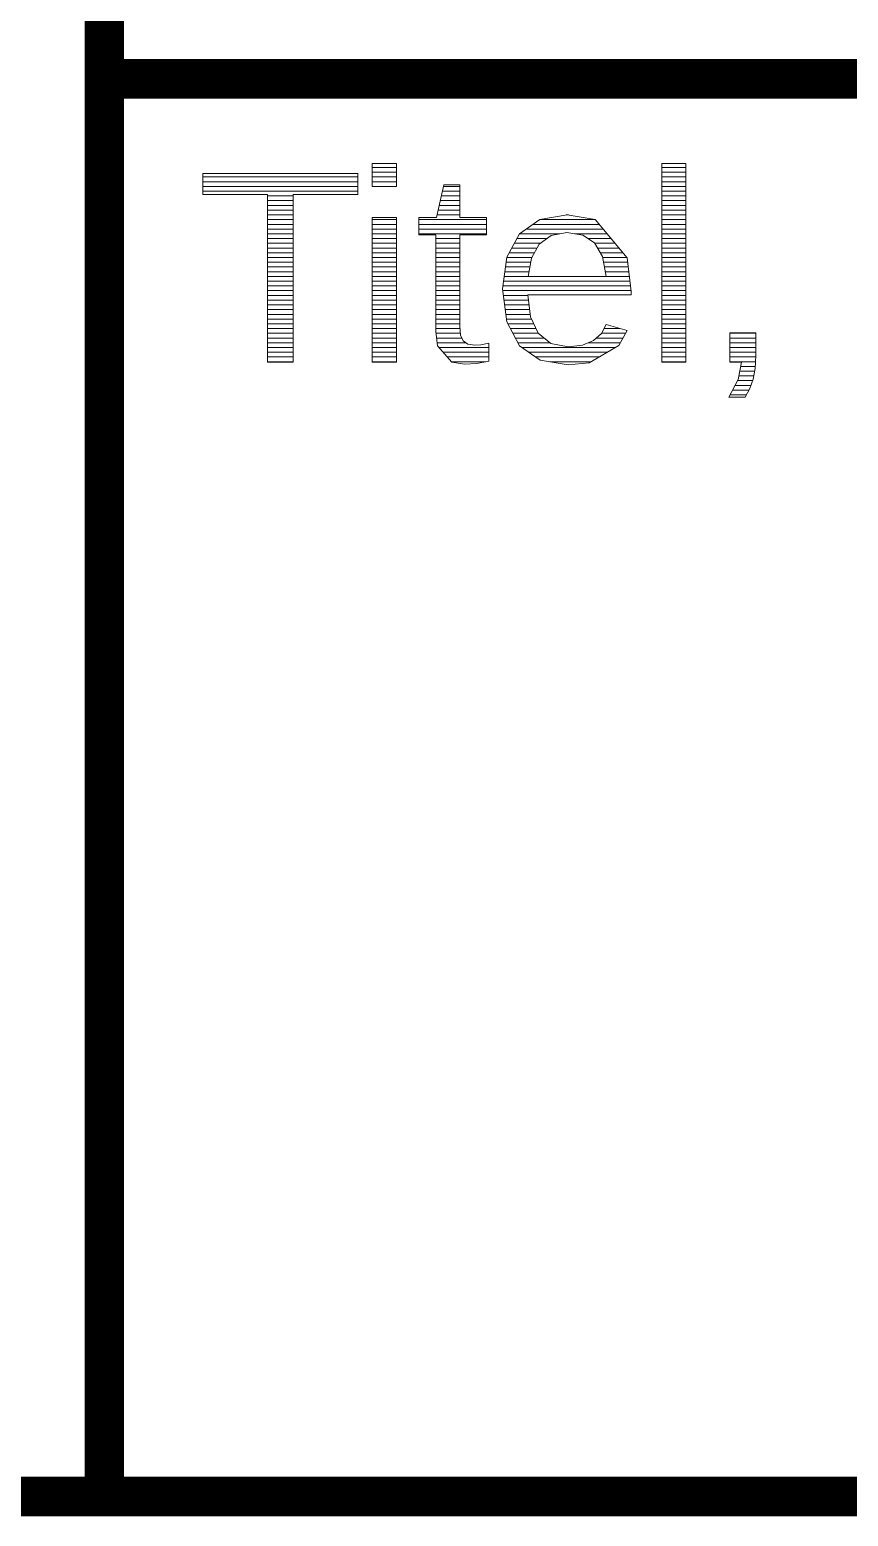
# Model space of a CAD drawing. Header units: millimetres. Extents: x 20 to 410, y 10 to 287.
# Drawn here: x 298.05 to 308.43, y 9.75 to 28.58 of the extents above; entities that cross this region are included whole.
import ezdxf

# ---------------------------------------------------------------- set-up
doc = ezdxf.new("R2010")
doc.units = ezdxf.units.MM
doc.layers.add('KANTEN', color=7, linetype='Continuous', lineweight=50)
doc.layers.add('TEXT', color=7, linetype='Continuous', lineweight=13)

msp = doc.modelspace()

# ---------------------------------------------------------------- linework, layer by layer
at = {"layer": 'KANTEN', "lineweight": 50, "const_width": 0.5}
msp.add_lwpolyline([(20, 10), (410, 10), (410, 287), (20, 287)], close=True, dxfattribs=at)
for points in [[(299, 10), (299, 45.95)], [(299, 27.96), (410, 27.96)]]:
    msp.add_lwpolyline(points, dxfattribs=at)
at = {"layer": 'TEXT', "lineweight": 13}
for p, q in [((302.394, 26.836), (302.7, 26.836)), ((302.394, 26.776), (302.7, 26.776)), ((306.063, 26.836), (306.368, 26.836)), ((306.063, 26.776), (306.368, 26.776)), ((300.248, 26.716), (302.212, 26.716)), ((300.248, 26.656), (302.212, 26.656)), ((300.248, 26.596), (302.212, 26.596)), ((302.394, 26.716), (302.7, 26.716)), ((302.394, 26.656), (302.7, 26.656)), ((302.394, 26.596), (302.7, 26.596)), ((303.296, 26.596), (303.503, 26.596)), ((306.063, 26.716), (306.368, 26.716)), ((306.063, 26.656), (306.368, 26.656)), ((306.063, 26.596), (306.368, 26.596)), ((300.248, 26.536), (302.212, 26.536)), ((301.068, 26.476), (301.391, 26.476)), ((301.068, 26.416), (301.391, 26.416)), ((303.256, 26.416), (303.503, 26.416)), ((303.269, 26.476), (303.503, 26.476)), ((303.282, 26.536), (303.503, 26.536)), ((306.063, 26.536), (306.368, 26.536)), ((306.063, 26.476), (306.368, 26.476)), ((306.063, 26.416), (306.368, 26.416)), ((301.068, 26.356), (301.391, 26.356)), ((301.068, 26.296), (301.391, 26.296)), ((301.068, 26.236), (301.391, 26.236)), ((301.068, 26.176), (301.391, 26.176)), ((302.394, 26.176), (302.7, 26.176)), ((302.986, 26.176), (303.842, 26.176)), ((303.217, 26.236), (303.503, 26.236)), ((303.23, 26.296), (303.503, 26.296)), ((303.243, 26.356), (303.503, 26.356)), ((304.514, 26.176), (305.222, 26.176)), ((304.85, 26.236), (304.883, 26.236)), ((306.063, 26.356), (306.368, 26.356)), ((306.063, 26.296), (306.368, 26.296)), ((306.063, 26.236), (306.368, 26.236)), ((306.063, 26.176), (306.368, 26.176)), ((301.068, 26.116), (301.391, 26.116)), ((301.068, 26.056), (301.391, 26.056)), ((301.068, 25.996), (301.391, 25.996)), ((302.394, 26.116), (302.7, 26.116)), ((302.394, 26.056), (302.7, 26.056)), ((302.394, 25.996), (302.7, 25.996)), ((302.986, 26.116), (303.842, 26.116)), ((302.986, 26.056), (303.842, 26.056)), ((302.986, 25.996), (303.842, 25.996)), ((304.258, 25.996), (304.77, 25.996)), ((304.343, 26.056), (305.321, 26.056)), ((304.428, 26.116), (305.271, 26.116)), ((304.966, 25.996), (305.371, 25.996)), ((306.063, 26.116), (306.368, 26.116)), ((306.063, 26.056), (306.368, 26.056)), ((306.063, 25.996), (306.368, 25.996)), ((301.068, 25.936), (301.391, 25.936)), ((301.068, 25.876), (301.391, 25.876)), ((301.068, 25.816), (301.391, 25.816)), ((302.394, 25.936), (302.7, 25.936)), ((302.394, 25.876), (302.7, 25.876)), ((302.394, 25.816), (302.7, 25.816)), ((303.198, 25.936), (303.503, 25.936)), ((303.198, 25.876), (303.503, 25.876)), ((303.198, 25.816), (303.503, 25.816)), ((304.161, 25.816), (304.482, 25.816)), ((304.194, 25.876), (304.526, 25.876)), ((304.226, 25.936), (304.608, 25.936)), ((305.129, 25.936), (305.421, 25.936)), ((305.215, 25.876), (305.471, 25.876)), ((305.249, 25.816), (305.52, 25.816)), ((306.063, 25.936), (306.368, 25.936)), ((306.063, 25.876), (306.368, 25.876)), ((306.063, 25.816), (306.368, 25.816)), ((301.068, 25.756), (301.391, 25.756)), ((301.068, 25.696), (301.391, 25.696)), ((301.068, 25.636), (301.391, 25.636)), ((302.394, 25.756), (302.7, 25.756)), ((302.394, 25.696), (302.7, 25.696)), ((302.394, 25.636), (302.7, 25.636)), ((303.198, 25.756), (303.503, 25.756)), ((303.198, 25.696), (303.503, 25.696)), ((303.198, 25.636), (303.503, 25.636)), ((304.09, 25.636), (304.401, 25.636)), ((304.098, 25.696), (304.414, 25.696)), ((304.129, 25.756), (304.448, 25.756)), ((305.283, 25.756), (305.57, 25.756)), ((305.313, 25.696), (305.62, 25.696)), ((305.324, 25.636), (305.631, 25.636)), ((306.063, 25.756), (306.368, 25.756)), ((306.063, 25.696), (306.368, 25.696)), ((306.063, 25.636), (306.368, 25.636)), ((301.068, 25.576), (301.391, 25.576)), ((301.068, 25.516), (301.391, 25.516)), ((301.068, 25.456), (301.391, 25.456)), ((302.394, 25.576), (302.7, 25.576)), ((302.394, 25.516), (302.7, 25.516)), ((302.394, 25.456), (302.7, 25.456)), ((303.198, 25.576), (303.503, 25.576)), ((303.198, 25.516), (303.503, 25.516)), ((303.198, 25.456), (303.503, 25.456)), ((304.067, 25.456), (305.652, 25.456)), ((304.075, 25.516), (304.38, 25.516)), ((304.082, 25.576), (304.39, 25.576)), ((305.336, 25.576), (305.638, 25.576)), ((305.348, 25.516), (305.645, 25.516)), ((306.063, 25.576), (306.368, 25.576)), ((306.063, 25.516), (306.368, 25.516)), ((306.063, 25.456), (306.368, 25.456)), ((301.068, 25.396), (301.391, 25.396)), ((301.068, 25.336), (301.391, 25.336)), ((301.068, 25.276), (301.391, 25.276)), ((302.394, 25.396), (302.7, 25.396)), ((302.394, 25.336), (302.7, 25.336)), ((302.394, 25.276), (302.7, 25.276)), ((303.198, 25.396), (303.503, 25.396)), ((303.198, 25.336), (303.503, 25.336)), ((303.198, 25.276), (303.503, 25.276)), ((304.049, 25.276), (305.674, 25.276)), ((304.051, 25.336), (305.667, 25.336)), ((304.059, 25.396), (305.659, 25.396)), ((306.063, 25.396), (306.368, 25.396)), ((306.063, 25.336), (306.368, 25.336)), ((306.063, 25.276), (306.368, 25.276)), ((301.068, 25.216), (301.391, 25.216)), ((301.068, 25.156), (301.391, 25.156)), ((301.068, 25.096), (301.391, 25.096)), ((302.394, 25.216), (302.7, 25.216)), ((302.394, 25.156), (302.7, 25.156)), ((302.394, 25.096), (302.7, 25.096)), ((303.198, 25.216), (303.503, 25.216)), ((303.198, 25.156), (303.503, 25.156)), ((303.198, 25.096), (303.503, 25.096)), ((304.056, 25.216), (304.367, 25.216)), ((304.064, 25.156), (304.374, 25.156)), ((304.072, 25.096), (304.381, 25.096)), ((306.063, 25.216), (306.368, 25.216)), ((306.063, 25.156), (306.368, 25.156)), ((306.063, 25.096), (306.368, 25.096)), ((301.068, 25.036), (301.391, 25.036)), ((301.068, 24.976), (301.391, 24.976)), ((301.068, 24.916), (301.391, 24.916)), ((302.394, 25.036), (302.7, 25.036)), ((302.394, 24.976), (302.7, 24.976)), ((302.394, 24.916), (302.7, 24.916)), ((303.198, 25.036), (303.503, 25.036)), ((303.198, 24.976), (303.503, 24.976)), ((303.198, 24.916), (303.503, 24.916)), ((304.079, 25.036), (304.388, 25.036)), ((304.087, 24.976), (304.395, 24.976)), ((304.094, 24.916), (304.412, 24.916)), ((306.063, 25.036), (306.368, 25.036)), ((306.063, 24.976), (306.368, 24.976)), ((306.063, 24.916), (306.368, 24.916)), ((301.068, 24.856), (301.391, 24.856)), ((301.068, 24.796), (301.391, 24.796)), ((301.068, 24.736), (301.391, 24.736)), ((301.068, 24.676), (301.391, 24.676)), ((302.394, 24.856), (302.7, 24.856)), ((302.394, 24.796), (302.7, 24.796)), ((302.394, 24.736), (302.7, 24.736)), ((302.394, 24.676), (302.7, 24.676)), ((303.198, 24.856), (303.503, 24.856)), ((303.198, 24.796), (303.506, 24.796)), ((303.201, 24.736), (303.512, 24.736)), ((303.209, 24.676), (303.53, 24.676)), ((304.112, 24.856), (304.44, 24.856)), ((304.144, 24.796), (304.469, 24.796)), ((304.175, 24.736), (304.497, 24.736)), ((304.207, 24.676), (304.572, 24.676)), ((305.231, 24.676), (305.572, 24.676)), ((305.297, 24.736), (305.606, 24.736)), ((305.33, 24.796), (305.537, 24.796)), ((306.063, 24.856), (306.368, 24.856)), ((306.063, 24.796), (306.368, 24.796)), ((306.063, 24.736), (306.368, 24.736)), ((306.063, 24.676), (306.368, 24.676)), ((306.923, 24.736), (307.253, 24.736)), ((306.923, 24.676), (307.253, 24.676)), ((301.068, 24.616), (301.391, 24.616)), ((301.068, 24.556), (301.391, 24.556)), ((301.068, 24.496), (301.391, 24.496)), ((302.394, 24.616), (302.7, 24.616)), ((302.394, 24.556), (302.7, 24.556)), ((302.394, 24.496), (302.7, 24.496)), ((303.216, 24.616), (303.58, 24.616)), ((303.24, 24.556), (303.873, 24.556)), ((303.293, 24.496), (303.873, 24.496)), ((304.239, 24.616), (304.647, 24.616)), ((304.291, 24.556), (305.475, 24.556)), ((304.377, 24.496), (305.372, 24.496)), ((305.129, 24.616), (305.538, 24.616)), ((306.063, 24.616), (306.368, 24.616)), ((306.063, 24.556), (306.368, 24.556)), ((306.063, 24.496), (306.368, 24.496)), ((306.923, 24.616), (307.253, 24.616)), ((306.923, 24.556), (307.253, 24.556)), ((306.923, 24.496), (307.253, 24.496)), ((301.068, 24.436), (301.391, 24.436)), ((301.068, 24.376), (301.391, 24.376)), ((302.394, 24.436), (302.7, 24.436)), ((302.394, 24.376), (302.7, 24.376)), ((303.346, 24.436), (303.873, 24.436)), ((303.398, 24.376), (303.833, 24.376)), ((304.463, 24.436), (305.269, 24.436)), ((304.643, 24.376), (305.165, 24.376)), ((306.063, 24.436), (306.368, 24.436)), ((306.063, 24.376), (306.368, 24.376)), ((306.923, 24.436), (307.252, 24.436)), ((306.923, 24.376), (307.249, 24.376)), ((307.062, 24.316), (307.246, 24.316)), ((307.024, 24.136), (307.214, 24.136)), ((307.04, 24.196), (307.228, 24.196)), ((307.051, 24.256), (307.239, 24.256)), ((306.928, 23.956), (307.137, 23.956)), ((306.96, 24.016), (307.168, 24.016)), ((306.992, 24.076), (307.193, 24.076))]:
    msp.add_line(p, q, dxfattribs=at)
for points in [[(301.391, 24.37), (301.068, 24.37), (301.068, 26.495), (300.248, 26.495), (300.248, 26.759), (302.212, 26.759), (302.212, 26.495), (301.391, 26.495), (301.391, 24.37)], [(302.394, 26.886), (302.7, 26.886), (302.7, 26.594), (302.394, 26.594), (302.394, 26.886)], [(306.368, 24.37), (306.063, 24.37), (306.063, 26.886), (306.368, 26.886), (306.368, 24.37)], [(302.986, 26.204), (303.21, 26.204), (303.3, 26.615), (303.503, 26.615), (303.503, 26.204), (303.842, 26.204), (303.842, 25.982), (303.503, 25.982), (303.503, 24.825), (303.514, 24.712), (303.546, 24.639), (303.605, 24.599), (303.696, 24.585), (303.771, 24.591), (303.873, 24.609), (303.873, 24.384), (303.72, 24.353), (303.565, 24.343), (303.404, 24.369), (303.221, 24.577), (303.198, 24.758), (303.198, 25.982), (302.986, 25.982), (302.986, 26.204)], [(302.394, 26.204), (302.7, 26.204), (302.7, 24.37), (302.394, 24.37), (302.394, 26.204)], [(305.358, 24.846), (305.626, 24.77), (305.517, 24.58), (305.144, 24.363), (304.878, 24.336), (304.52, 24.396), (304.259, 24.578), (304.099, 24.88), (304.046, 25.299), (304.099, 25.701), (304.259, 25.996), (304.517, 26.178), (304.866, 26.238), (305.22, 26.178), (305.625, 25.69), (305.675, 25.264), (305.675, 25.223), (304.367, 25.223), (304.399, 24.944), (304.497, 24.736), (304.657, 24.608), (304.878, 24.565), (305.057, 24.585), (305.196, 24.645), (305.297, 24.735), (305.358, 24.846)], [(304.37, 25.457), (305.36, 25.457), (305.31, 25.708), (305.212, 25.88), (305.064, 25.98), (304.861, 26.013), (304.662, 25.976), (304.51, 25.864), (304.41, 25.688), (304.37, 25.457)], [(307.032, 24.152), (307.072, 24.37), (306.923, 24.37), (306.923, 24.741), (307.253, 24.741), (307.253, 24.456), (307.245, 24.291), (307.221, 24.156), (307.18, 24.038), (307.121, 23.926), (306.913, 23.926), (307.032, 24.152)]]:
    msp.add_lwpolyline(points, close=True, dxfattribs=at)

doc.saveas('drawing.dxf')
